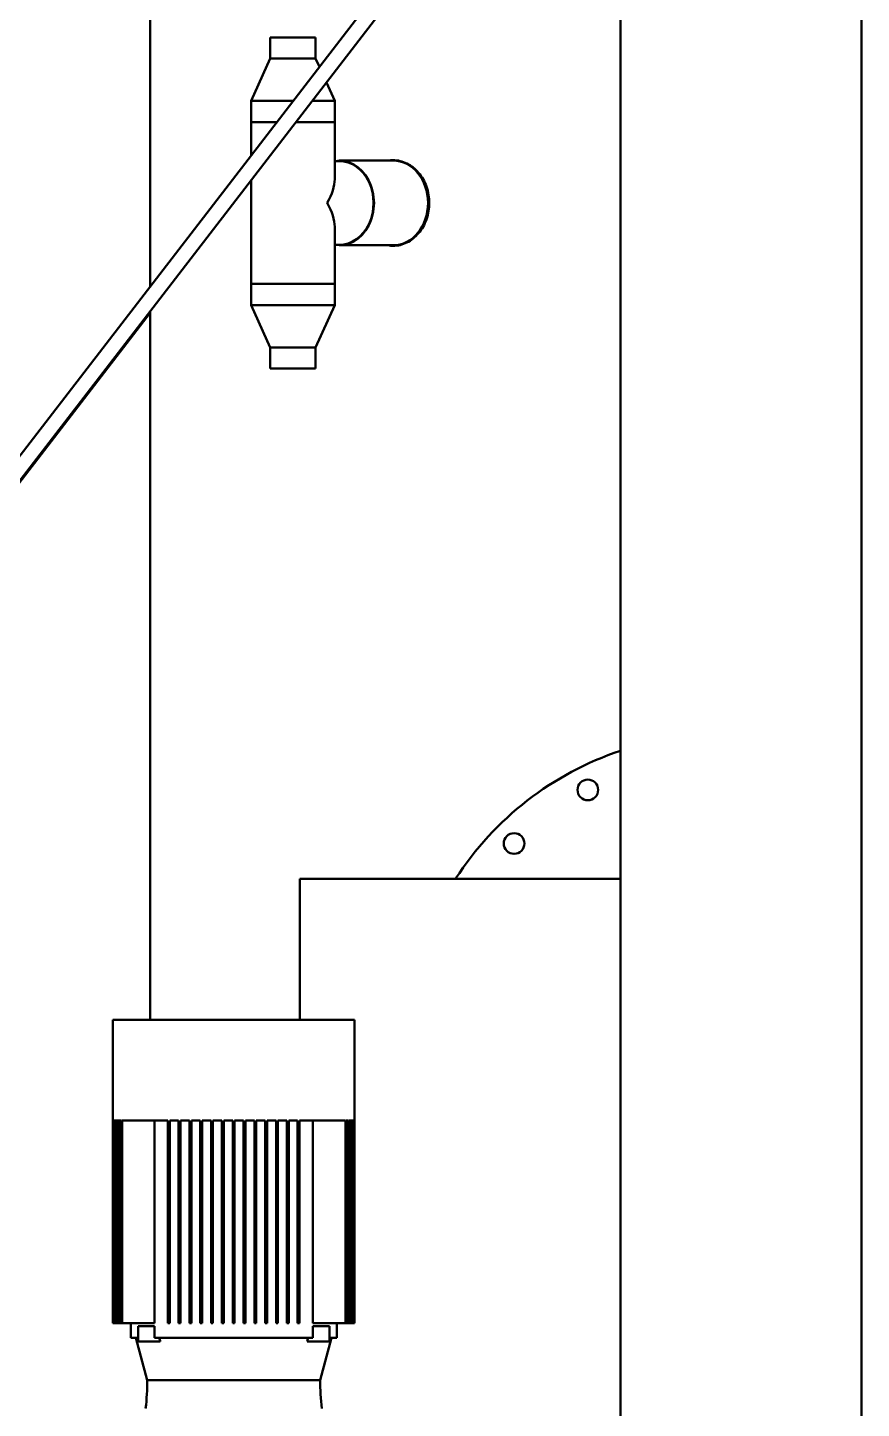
# Model space of a CAD drawing. Header units: millimetres. Extents: x 1510 to 10524, y 7125 to 13164.
# Drawn here: x 5068.8 to 5157.4, y 11336.2 to 11482.9 of the extents above; entities that cross this region are included whole.
import ezdxf

# ---------------------------------------------------------------- set-up
doc = ezdxf.new("R2010")
doc.units = ezdxf.units.MM
doc.header["$LTSCALE"] = 4
doc.layers.add('Visible (ISO)', color=7, linetype='Continuous', lineweight=50)

msp = doc.modelspace()

# ---------------------------------------------------------------- linework, layer by layer
at = {"layer": 'Visible (ISO)'}
for p, q in [((5157.41, 11272.45), (5157.41, 11547.45)), ((5140.77, 11531.94), (4969.88, 11310.14)), ((5142.04, 11530.97), (4971.15, 11309.16)), ((5081.81, 11455.41), (5081.81, 11511.27)), ((5131.81, 11334.27), (5131.81, 11511.27)), ((5094.56, 11481.87), (5099.39, 11481.87)), ((5094.56, 11481.87), (5094.56, 11479.62)), ((5099.39, 11481.87), (5099.39, 11479.62)), ((5094.56, 11479.62), (5092.53, 11475.12)), ((5094.56, 11479.62), (5099.39, 11479.62)), ((5099.39, 11479.62), (5099.79, 11478.75)), ((5100.53, 11477.09), (5101.42, 11475.12)), ((5092.53, 11475.12), (5096.99, 11475.12)), ((5092.53, 11475.12), (5092.53, 11472.87)), ((5099.01, 11475.12), (5101.42, 11475.12)), ((5101.42, 11475.12), (5101.42, 11472.87)), ((5092.53, 11472.87), (5095.26, 11472.87)), ((5092.53, 11469.33), (5092.53, 11472.87)), ((5092.53, 11472.87), (5095.26, 11472.87)), ((5097.28, 11472.87), (5101.42, 11472.87)), ((5097.28, 11472.87), (5101.42, 11472.87)), ((5101.42, 11466.82), (5101.42, 11472.87)), ((5101.42, 11468.71), (5101.91, 11468.71)), ((5107.65, 11468.77), (5101.91, 11468.77)), ((5092.53, 11455.67), (5092.53, 11466.71)), ((5101.42, 11455.67), (5101.42, 11461.72)), ((5101.42, 11459.82), (5101.91, 11459.82)), ((5107.65, 11459.77), (5101.91, 11459.77)), ((5092.53, 11455.67), (5101.42, 11455.67)), ((5101.42, 11455.67), (5092.53, 11455.67)), ((5092.53, 11453.42), (5092.53, 11455.67)), ((5101.42, 11453.42), (5101.42, 11455.67)), ((5081.81, 11377.45), (5081.81, 11452.79)), ((5101.42, 11453.42), (5092.53, 11453.42)), ((5094.56, 11448.92), (5092.53, 11453.42)), ((5099.39, 11448.92), (5101.42, 11453.42)), ((5081.81, 11452.6), (5056.21, 11419.37)), ((5099.39, 11448.92), (5094.56, 11448.92)), ((5094.56, 11446.67), (5094.56, 11448.92)), ((5099.39, 11446.67), (5099.39, 11448.92)), ((5099.39, 11446.67), (5094.56, 11446.67)), ((5097.7, 11392.45), (5131.81, 11392.45)), ((5097.7, 11377.45), (5097.7, 11392.45)), ((5077.83, 11377.45), (5079.52, 11377.45)), ((5077.83, 11345.2), (5077.83, 11377.45)), ((5081.54, 11377.45), (5079.52, 11377.45)), ((5081.54, 11377.45), (5099.83, 11377.45)), ((5101.85, 11377.45), (5099.83, 11377.45)), ((5101.85, 11377.45), (5103.53, 11377.45)), ((5103.53, 11345.2), (5103.53, 11377.45)), ((5077.83, 11345.2), (5077.83, 11366.75)), ((5077.86, 11366.75), (5077.83, 11366.75)), ((5077.86, 11345.2), (5077.86, 11366.75)), ((5077.87, 11345.2), (5077.87, 11366.75)), ((5077.93, 11366.75), (5077.87, 11366.75)), ((5077.93, 11345.2), (5077.93, 11366.75)), ((5077.95, 11345.2), (5077.95, 11366.75)), ((5078.05, 11366.75), (5077.95, 11366.75)), ((5078.05, 11345.2), (5078.05, 11366.75)), ((5078.08, 11345.2), (5078.08, 11366.75)), ((5078.23, 11366.75), (5078.08, 11366.75)), ((5078.23, 11345.2), (5078.23, 11366.75)), ((5078.27, 11345.2), (5078.27, 11366.75)), ((5078.46, 11366.75), (5078.27, 11366.75)), ((5078.46, 11345.2), (5078.46, 11366.75)), ((5078.51, 11345.2), (5078.51, 11366.75)), ((5078.75, 11366.75), (5078.51, 11366.75)), ((5078.75, 11345.2), (5078.75, 11366.75)), ((5078.81, 11345.2), (5078.81, 11366.75)), ((5079.52, 11366.75), (5078.81, 11366.75)), ((5079.52, 11366.75), (5081.54, 11366.75)), ((5083.68, 11366.75), (5081.54, 11366.75)), ((5082.26, 11366.75), (5082.26, 11345.2)), ((5083.68, 11345.2), (5083.68, 11366.75)), ((5083.88, 11345.2), (5083.88, 11366.75)), ((5084.83, 11366.75), (5083.88, 11366.75)), ((5084.83, 11345.2), (5084.83, 11366.75)), ((5085.03, 11345.2), (5085.03, 11366.75)), ((5085.98, 11366.75), (5085.03, 11366.75)), ((5085.98, 11345.2), (5085.98, 11366.75)), ((5086.18, 11345.2), (5086.18, 11366.75)), ((5087.13, 11366.75), (5086.18, 11366.75)), ((5087.13, 11345.2), (5087.13, 11366.75)), ((5087.33, 11345.2), (5087.33, 11366.75)), ((5088.28, 11366.75), (5087.33, 11366.75)), ((5088.28, 11345.2), (5088.28, 11366.75)), ((5088.48, 11345.2), (5088.48, 11366.75)), ((5089.43, 11366.75), (5088.48, 11366.75)), ((5089.43, 11345.2), (5089.43, 11366.75)), ((5089.63, 11345.2), (5089.63, 11366.75)), ((5090.58, 11366.75), (5089.63, 11366.75)), ((5090.58, 11345.2), (5090.58, 11366.75)), ((5090.78, 11345.2), (5090.78, 11366.75)), ((5091.73, 11366.75), (5090.78, 11366.75)), ((5091.73, 11345.2), (5091.73, 11366.75)), ((5091.93, 11345.2), (5091.93, 11366.75)), ((5092.88, 11366.75), (5091.93, 11366.75)), ((5092.88, 11345.2), (5092.88, 11366.75)), ((5093.08, 11345.2), (5093.08, 11366.75)), ((5094.03, 11366.75), (5093.08, 11366.75)), ((5094.03, 11345.2), (5094.03, 11366.75)), ((5094.23, 11345.2), (5094.23, 11366.75)), ((5095.18, 11366.75), (5094.23, 11366.75)), ((5095.18, 11345.2), (5095.18, 11366.75)), ((5095.38, 11345.2), (5095.38, 11366.75)), ((5096.33, 11366.75), (5095.38, 11366.75)), ((5096.33, 11345.2), (5096.33, 11366.75)), ((5096.53, 11345.2), (5096.53, 11366.75)), ((5097.48, 11366.75), (5096.53, 11366.75)), ((5097.48, 11345.2), (5097.48, 11366.75)), ((5097.68, 11345.2), (5097.68, 11366.75)), ((5099.83, 11366.75), (5097.68, 11366.75)), ((5099.11, 11345.2), (5099.11, 11366.75)), ((5099.83, 11366.75), (5101.85, 11366.75)), ((5102.56, 11366.75), (5101.85, 11366.75)), ((5102.56, 11366.75), (5102.56, 11345.2)), ((5102.62, 11366.75), (5102.62, 11345.2)), ((5102.86, 11366.75), (5102.62, 11366.75)), ((5102.86, 11366.75), (5102.86, 11345.2)), ((5102.91, 11366.75), (5102.91, 11345.2)), ((5103.1, 11366.75), (5102.91, 11366.75)), ((5103.1, 11366.75), (5103.1, 11345.2)), ((5103.14, 11366.75), (5103.14, 11345.2)), ((5103.29, 11366.75), (5103.14, 11366.75)), ((5103.29, 11366.75), (5103.29, 11345.2)), ((5103.32, 11366.75), (5103.32, 11345.2)), ((5103.42, 11366.75), (5103.32, 11366.75)), ((5103.42, 11366.75), (5103.42, 11345.2)), ((5103.44, 11366.75), (5103.44, 11345.2)), ((5103.5, 11366.75), (5103.44, 11366.75)), ((5103.5, 11366.75), (5103.5, 11345.2)), ((5103.51, 11366.75), (5103.51, 11345.2)), ((5103.53, 11366.75), (5103.51, 11366.75)), ((5103.53, 11366.75), (5103.53, 11345.2)), ((5077.83, 11345.2), (5077.83, 11345.2)), ((5077.86, 11345.2), (5077.83, 11345.2)), ((5077.86, 11345.2), (5077.87, 11345.2)), ((5077.93, 11345.2), (5077.87, 11345.2)), ((5077.93, 11345.2), (5077.95, 11345.2)), ((5078.05, 11345.2), (5077.95, 11345.2)), ((5078.05, 11345.2), (5078.08, 11345.2)), ((5078.23, 11345.2), (5078.08, 11345.2)), ((5078.23, 11345.2), (5078.27, 11345.2)), ((5078.46, 11345.2), (5078.27, 11345.2)), ((5078.46, 11345.2), (5078.51, 11345.2)), ((5078.75, 11345.2), (5078.51, 11345.2)), ((5078.75, 11345.2), (5078.81, 11345.2)), ((5082.26, 11345.2), (5078.81, 11345.2)), ((5079.73, 11345.2), (5079.73, 11343.65)), ((5080.51, 11344.9), (5081.64, 11344.9)), ((5080.51, 11344.9), (5080.51, 11343.25)), ((5082.27, 11344.9), (5081.64, 11344.9)), ((5082.27, 11344.9), (5082.27, 11343.65)), ((5083.68, 11345.2), (5083.88, 11345.2)), ((5084.83, 11345.2), (5085.03, 11345.2)), ((5085.98, 11345.2), (5086.18, 11345.2)), ((5087.13, 11345.2), (5087.33, 11345.2)), ((5088.28, 11345.2), (5088.48, 11345.2)), ((5089.43, 11345.2), (5089.63, 11345.2)), ((5090.58, 11345.2), (5090.78, 11345.2)), ((5091.73, 11345.2), (5091.93, 11345.2)), ((5092.88, 11345.2), (5093.08, 11345.2)), ((5094.03, 11345.2), (5094.23, 11345.2)), ((5095.18, 11345.2), (5095.38, 11345.2)), ((5096.33, 11345.2), (5096.53, 11345.2)), ((5097.48, 11345.2), (5097.68, 11345.2)), ((5099.1, 11344.9), (5099.1, 11343.65)), ((5099.1, 11344.9), (5099.73, 11344.9)), ((5102.56, 11345.2), (5099.11, 11345.2)), ((5100.86, 11344.9), (5099.73, 11344.9)), ((5100.86, 11344.9), (5100.86, 11343.25)), ((5101.63, 11345.2), (5101.63, 11343.65)), ((5102.56, 11345.2), (5102.62, 11345.2)), ((5102.86, 11345.2), (5102.62, 11345.2)), ((5102.86, 11345.2), (5102.91, 11345.2)), ((5103.1, 11345.2), (5102.91, 11345.2)), ((5103.1, 11345.2), (5103.14, 11345.2)), ((5103.29, 11345.2), (5103.14, 11345.2)), ((5103.29, 11345.2), (5103.32, 11345.2)), ((5103.42, 11345.2), (5103.32, 11345.2)), ((5103.42, 11345.2), (5103.44, 11345.2)), ((5103.5, 11345.2), (5103.44, 11345.2)), ((5103.5, 11345.2), (5103.51, 11345.2)), ((5103.53, 11345.2), (5103.51, 11345.2)), ((5103.53, 11345.2), (5103.53, 11345.2)), ((5079.73, 11343.65), (5080.51, 11343.65)), ((5081.48, 11339.15), (5080.28, 11343.65)), ((5081.64, 11343.25), (5080.51, 11343.25)), ((5081.64, 11343.25), (5082.88, 11343.25)), ((5082.27, 11343.65), (5099.1, 11343.65)), ((5099.73, 11343.25), (5098.49, 11343.25)), ((5099.73, 11343.25), (5100.86, 11343.25)), ((5099.88, 11339.15), (5101.08, 11343.65)), ((5100.86, 11343.65), (5101.63, 11343.65)), ((5099.88, 11339.15), (5081.48, 11339.15)), ((5081.48, 11339.15), (5099.88, 11339.15))]:
    msp.add_line(p, q, dxfattribs=at)
for centre in [(5128.33, 11401.89), (5120.49, 11396.19)]:
    msp.add_circle(centre, 1.1, dxfattribs=at)
for centre, radius, start, end in [((5142.41, 11374.27), 33.5, 108.4464, 147.1189), ((5054.76, 11339.15), 26.73, 353.5553, 0), ((5126.61, 11339.15), 26.73, 180, 186.4447)]:
    msp.add_arc(centre, radius, start, end, dxfattribs=at)
for centre, major_axis, ratio, start_param, end_param in [((5101.91, 11464.27), (0, -4.5), 0.819152, 6.150476, 9.557488), ((5101.91, 11464.27), (0, -4.45), 0.819152, 0, 3.141593), ((5107.65, 11464.27), (0, 4.5), 0.819152, 3.141593, 6.283185), ((5096.98, 11464.27), (3.94, 3.94), 0.520567, 5.192355, 5.80322), ((5096.98, 11464.27), (3.94, -3.94), 0.520567, 0.479966, 1.090831)]:
    msp.add_ellipse(centre, major_axis=major_axis, ratio=ratio, start_param=start_param, end_param=end_param, dxfattribs=at)
for points, knots in [([(5107.1, 11468.77), (5107.28, 11468.8), (5107.47, 11468.82), (5107.88, 11468.82), (5108.13, 11468.79), (5108.61, 11468.67), (5108.85, 11468.59), (5109.32, 11468.35), (5109.55, 11468.21), (5109.97, 11467.88), (5110.16, 11467.69), (5110.5, 11467.28), (5110.67, 11467.05), (5110.95, 11466.56), (5111.08, 11466.29), (5111.28, 11465.73), (5111.35, 11465.44), (5111.45, 11464.85), (5111.47, 11464.55), (5111.47, 11464.27)], [19.914858, 19.914858, 19.914858, 19.914858, 20.575402, 20.575402, 21.43271, 21.43271, 22.290018, 22.290018, 23.147325, 23.147325, 24.004633, 24.004633, 24.861942, 24.861942, 25.719251, 25.719251, 26.57656, 26.57656, 27.433869, 27.433869, 27.433869, 27.433869]), ([(5111.47, 11464.27), (5111.47, 11463.98), (5111.45, 11463.69), (5111.35, 11463.1), (5111.28, 11462.81), (5111.08, 11462.25), (5110.95, 11461.98), (5110.67, 11461.48), (5110.5, 11461.25), (5110.16, 11460.85), (5109.97, 11460.66), (5109.55, 11460.32), (5109.32, 11460.18), (5108.85, 11459.95), (5108.61, 11459.86), (5108.13, 11459.74), (5107.88, 11459.72), (5107.47, 11459.72), (5107.28, 11459.73), (5107.1, 11459.77)], [0, 0, 0, 0, 0.857309, 0.857309, 1.714618, 1.714618, 2.571927, 2.571927, 3.429235, 3.429235, 4.286543, 4.286543, 5.143851, 5.143851, 6.001159, 6.001159, 6.858467, 6.858467, 7.519011, 7.519011, 7.519011, 7.519011])]:
    msp.add_open_spline(points, degree=3, knots=knots, dxfattribs=at)
for points in [[(5107.82, 11468.81), (5107.7, 11468.8), (5107.57, 11468.79), (5107.44, 11468.77)], [(5107.44, 11459.77), (5107.57, 11459.74), (5107.7, 11459.73), (5107.82, 11459.72)], [(5082.78, 11343.65), (5082.82, 11343.52), (5082.85, 11343.39), (5082.88, 11343.25)], [(5098.59, 11343.65), (5098.55, 11343.52), (5098.52, 11343.39), (5098.49, 11343.25)]]:
    msp.add_open_spline(points, degree=3, dxfattribs=at)

doc.saveas('drawing.dxf')
